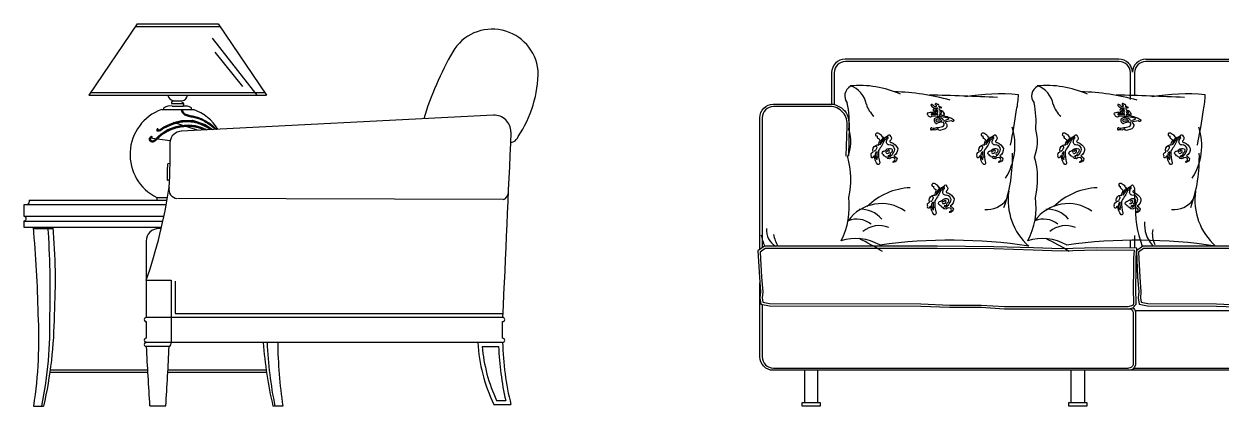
# Model space of a CAD drawing. Header units: inches. Extents: x 11 to 53.5, y 7.4 to 32.2.
# Drawn here: x 15.754 to 18.43, y 17.479 to 18.332 of the extents above; entities that cross this region are included whole.
import ezdxf

# ---------------------------------------------------------------- set-up
doc = ezdxf.new("R2010")
doc.units = ezdxf.units.IN
doc.header["$MEASUREMENT"] = 0
doc.layers.add('02', color=2, linetype='Continuous')

msp = doc.modelspace()

# ---------------------------------------------------------------- linework, layer by layer
at = {"layer": '02'}
for p, q in [((16.0073, 18.3323), (15.8992, 18.1733)), ((16.1885, 18.3323), (16.2968, 18.1733)), ((16.2755, 18.1733), (16.1759, 18.3008)), ((16.181, 18.2691), (16.243, 18.1926)), ((18.202, 18.2535), (17.5898, 18.2535)), ((17.5898, 18.2535), (17.5898, 18.2535)), ((18.2027, 18.2484), (17.5906, 18.2484)), ((18.262, 18.2535), (18.8989, 18.2535)), ((18.8985, 18.2485), (18.262, 18.2485)), ((17.5656, 18.2234), (17.5656, 18.1523)), ((18.2277, 18.1636), (18.2277, 18.2234)), ((18.237, 18.2235), (18.237, 18.1726)), ((15.8992, 18.1733), (16.2968, 18.1733)), ((15.9033, 18.1793), (16.2927, 18.1793)), ((16.0619, 18.141), (16.1336, 18.141)), ((16.0671, 18.141), (16.0671, 18.1449)), ((16.0842, 18.1547), (16.1118, 18.1547)), ((16.0856, 18.1487), (16.1104, 18.1487)), ((16.0879, 18.1605), (16.1084, 18.1605)), ((16.1083, 18.141), (16.1087, 18.1386)), ((16.1289, 18.141), (16.1289, 18.1448)), ((16.0886, 18.1124), (16.1065, 18.1163)), ((16.0957, 18.1134), (16.0995, 18.1144)), ((16.0995, 18.1144), (16.1029, 18.115)), ((16.1029, 18.115), (16.1062, 18.1155)), ((16.8039, 18.1283), (16.106, 18.0928)), ((16.1062, 18.1155), (16.1094, 18.1159)), ((16.1065, 18.1163), (16.1312, 18.1173)), ((16.1087, 18.1386), (16.1095, 18.1365)), ((16.1094, 18.1159), (16.1126, 18.1162)), ((16.1095, 18.1365), (16.1104, 18.1348)), ((16.1104, 18.1348), (16.1115, 18.1335)), ((16.1115, 18.1335), (16.1128, 18.1324)), ((16.1126, 18.1162), (16.1157, 18.1164)), ((16.1128, 18.1324), (16.1144, 18.1314)), ((16.1144, 18.1314), (16.1162, 18.1306)), ((16.1157, 18.1164), (16.1189, 18.1165)), ((16.1158, 18.1142), (16.1189, 18.1143)), ((16.1162, 18.1306), (16.1183, 18.1299)), ((16.1183, 18.1299), (16.1206, 18.1292)), ((16.1189, 18.1165), (16.1221, 18.1164)), ((16.1189, 18.1143), (16.122, 18.1142)), ((16.1206, 18.1292), (16.1231, 18.1285)), ((16.1221, 18.1164), (16.1253, 18.1163)), ((16.1231, 18.1285), (16.1256, 18.1279)), ((16.1253, 18.1163), (16.1285, 18.116)), ((16.1256, 18.1279), (16.1283, 18.1273)), ((16.1283, 18.1273), (16.1311, 18.1267)), ((16.1285, 18.116), (16.1318, 18.1155)), ((16.1311, 18.1267), (16.1339, 18.126)), ((16.1312, 18.1173), (16.1596, 18.1073)), ((16.1318, 18.1155), (16.1352, 18.1148)), ((16.1339, 18.126), (16.1367, 18.1254)), ((16.1352, 18.1148), (16.1385, 18.114)), ((16.1367, 18.1254), (16.1395, 18.1246)), ((16.1395, 18.1246), (16.1422, 18.1239)), ((16.1422, 18.1239), (16.1449, 18.123)), ((16.1449, 18.123), (16.1477, 18.122)), ((16.1477, 18.122), (16.1504, 18.121)), ((16.1504, 18.121), (16.1532, 18.1197)), ((16.1532, 18.1197), (16.156, 18.1184)), ((16.156, 18.1184), (16.1589, 18.1169)), ((16.1589, 18.1169), (16.1619, 18.1151)), ((16.1619, 18.1151), (16.165, 18.1132)), ((16.0611, 18.0869), (16.076, 18.0961)), ((16.0621, 18.087), (16.0636, 18.0881)), ((16.0636, 18.0881), (16.0652, 18.0892)), ((16.0652, 18.0892), (16.0669, 18.0904)), ((16.0665, 18.1017), (16.0742, 18.1053)), ((16.0665, 18.1017), (16.0665, 18.1017)), ((16.0665, 18.0874), (16.0681, 18.0885)), ((16.0669, 18.0904), (16.0687, 18.0915)), ((16.0674, 18.0997), (16.0751, 18.1033)), ((16.0681, 18.0885), (16.0699, 18.0896)), ((16.0687, 18.0915), (16.0706, 18.0926)), ((16.0699, 18.0896), (16.0717, 18.0907)), ((16.0706, 18.0926), (16.0725, 18.0937)), ((16.0717, 18.0907), (16.0736, 18.0917)), ((16.0725, 18.0937), (16.0745, 18.0947)), ((16.0736, 18.0917), (16.0755, 18.0928)), ((16.0742, 18.1053), (16.0808, 18.1082)), ((16.0745, 18.0947), (16.0765, 18.0958)), ((16.0751, 18.1033), (16.0817, 18.1061)), ((16.0755, 18.0928), (16.0775, 18.0938)), ((16.076, 18.0961), (16.0944, 18.1032)), ((16.0765, 18.0958), (16.0787, 18.0968)), ((16.0775, 18.0938), (16.0796, 18.0948)), ((16.0787, 18.0968), (16.0808, 18.0977)), ((16.0796, 18.0948), (16.0817, 18.0957)), ((16.0808, 18.1082), (16.0865, 18.1104)), ((16.0808, 18.0977), (16.083, 18.0986)), ((16.0817, 18.1061), (16.0873, 18.1084)), ((16.0817, 18.0957), (16.0838, 18.0966)), ((16.083, 18.0986), (16.0851, 18.0995)), ((16.0838, 18.0966), (16.0859, 18.0975)), ((16.0851, 18.0995), (16.0873, 18.1003)), ((16.0859, 18.0975), (16.088, 18.0983)), ((16.0865, 18.1104), (16.0914, 18.1122)), ((16.0873, 18.1084), (16.0921, 18.1101)), ((16.0873, 18.1003), (16.0894, 18.1011)), ((16.088, 18.0983), (16.0901, 18.099)), ((16.1422, 18.0947), (16.0886, 18.1124)), ((16.0894, 18.1011), (16.0915, 18.1018)), ((16.0901, 18.099), (16.0921, 18.0997)), ((16.0914, 18.1122), (16.0957, 18.1134)), ((16.0915, 18.1018), (16.0935, 18.1024)), ((16.0921, 18.1101), (16.0963, 18.1113)), ((16.0921, 18.0997), (16.0941, 18.1003)), ((16.0935, 18.1024), (16.0954, 18.1029)), ((16.0941, 18.1003), (16.0959, 18.1008)), ((16.0944, 18.1032), (16.1072, 18.1053)), ((16.0954, 18.1029), (16.0972, 18.1034)), ((16.0959, 18.1008), (16.0977, 18.1012)), ((16.0963, 18.1113), (16.0999, 18.1122)), ((16.0972, 18.1034), (16.099, 18.1038)), ((16.0977, 18.1012), (16.0994, 18.1016)), ((16.099, 18.1038), (16.1007, 18.1041)), ((16.0994, 18.1016), (16.1011, 18.102)), ((16.0999, 18.1122), (16.1033, 18.1128)), ((16.1007, 18.1041), (16.1024, 18.1045)), ((16.1011, 18.102), (16.1028, 18.1023)), ((16.1024, 18.1045), (16.1042, 18.1047)), ((16.1028, 18.1023), (16.1045, 18.1026)), ((16.1033, 18.1128), (16.1065, 18.1133)), ((16.1042, 18.1047), (16.1059, 18.105)), ((16.1045, 18.1026), (16.1062, 18.1028)), ((16.1059, 18.105), (16.1076, 18.1052)), ((16.1062, 18.1028), (16.1079, 18.103)), ((16.1065, 18.1133), (16.1096, 18.1137)), ((16.1072, 18.1053), (16.1228, 18.1067)), ((16.1076, 18.1052), (16.1094, 18.1054)), ((16.1079, 18.103), (16.1097, 18.1032)), ((16.1094, 18.1054), (16.1113, 18.1056)), ((16.1096, 18.1137), (16.1127, 18.114)), ((16.1097, 18.1032), (16.1115, 18.1034)), ((16.1113, 18.1056), (16.1131, 18.1058)), ((16.1115, 18.1034), (16.1133, 18.1036)), ((16.1127, 18.114), (16.1158, 18.1142)), ((16.1131, 18.1058), (16.115, 18.106)), ((16.1133, 18.1036), (16.1152, 18.1038)), ((16.115, 18.106), (16.1169, 18.1061)), ((16.1152, 18.1038), (16.117, 18.1039)), ((16.1169, 18.1061), (16.1188, 18.1062)), ((16.117, 18.1039), (16.1189, 18.104)), ((16.1188, 18.1062), (16.1207, 18.1062)), ((16.1189, 18.104), (16.1207, 18.104)), ((16.1207, 18.1062), (16.1225, 18.1063)), ((16.1207, 18.104), (16.1225, 18.1041)), ((16.122, 18.1142), (16.1251, 18.1141)), ((16.1225, 18.1063), (16.1244, 18.1062)), ((16.1225, 18.1041), (16.1243, 18.104)), ((16.1228, 18.1067), (16.1369, 18.1053)), ((16.1243, 18.104), (16.1261, 18.104)), ((16.1244, 18.1062), (16.1262, 18.1062)), ((16.1251, 18.1141), (16.1283, 18.1138)), ((16.1261, 18.104), (16.1279, 18.1039)), ((16.1262, 18.1062), (16.128, 18.1061)), ((16.1279, 18.1039), (16.1296, 18.1037)), ((16.128, 18.1061), (16.1298, 18.1059)), ((16.1283, 18.1138), (16.1315, 18.1133)), ((16.1296, 18.1037), (16.1314, 18.1035)), ((16.1298, 18.1059), (16.1316, 18.1057)), ((16.1314, 18.1035), (16.1331, 18.1033)), ((16.1315, 18.1133), (16.1347, 18.1127)), ((16.1316, 18.1057), (16.1334, 18.1055)), ((16.1331, 18.1033), (16.1349, 18.103)), ((16.1334, 18.1055), (16.1353, 18.1052)), ((16.1347, 18.1127), (16.138, 18.1119)), ((16.1349, 18.103), (16.1366, 18.1027)), ((16.1353, 18.1052), (16.1371, 18.1048)), ((16.1366, 18.1027), (16.1384, 18.1023)), ((16.1369, 18.1053), (16.1518, 18.1011)), ((16.1371, 18.1048), (16.1389, 18.1045)), ((16.138, 18.1119), (16.1413, 18.111)), ((16.1384, 18.1023), (16.1402, 18.1019)), ((16.1385, 18.114), (16.1419, 18.1131)), ((16.1389, 18.1045), (16.1407, 18.1041)), ((16.1402, 18.1019), (16.142, 18.1015)), ((16.1407, 18.1041), (16.1425, 18.1036)), ((16.1413, 18.111), (16.1445, 18.11)), ((16.1419, 18.1131), (16.1452, 18.1121)), ((16.142, 18.1015), (16.1437, 18.101)), ((16.1425, 18.1036), (16.1443, 18.1031)), ((16.1437, 18.101), (16.1454, 18.1005)), ((16.1443, 18.1031), (16.1461, 18.1026)), ((16.1445, 18.11), (16.1477, 18.1089)), ((16.1452, 18.1121), (16.1485, 18.111)), ((16.1454, 18.1005), (16.1471, 18.1)), ((16.1461, 18.1026), (16.1478, 18.1021)), ((16.1471, 18.1), (16.1487, 18.0995)), ((16.1477, 18.1089), (16.1508, 18.1077)), ((16.1478, 18.1021), (16.1494, 18.1016)), ((16.1485, 18.111), (16.1516, 18.1098)), ((16.1487, 18.0995), (16.1503, 18.099)), ((16.1494, 18.1016), (16.151, 18.1011)), ((16.1503, 18.099), (16.1518, 18.0985)), ((16.1508, 18.1077), (16.1537, 18.1065)), ((16.151, 18.1011), (16.1525, 18.1005)), ((16.1516, 18.1098), (16.1546, 18.1085)), ((16.1518, 18.1011), (16.1618, 18.0968)), ((16.1518, 18.0985), (16.1532, 18.0979)), ((16.1525, 18.1005), (16.154, 18.1)), ((16.1532, 18.0979), (16.1545, 18.0974)), ((16.1537, 18.1065), (16.1565, 18.1053)), ((16.154, 18.1), (16.1554, 18.0994)), ((16.1545, 18.0974), (16.1558, 18.0969)), ((16.1546, 18.1085), (16.1574, 18.1073)), ((16.1554, 18.0994), (16.1567, 18.0989)), ((16.1558, 18.0969), (16.1571, 18.0963)), ((16.1565, 18.1053), (16.1591, 18.104)), ((16.1567, 18.0989), (16.1581, 18.0983)), ((16.1574, 18.1073), (16.1601, 18.106)), ((16.1581, 18.0983), (16.1594, 18.0976)), ((16.1591, 18.104), (16.1615, 18.1027)), ((16.1594, 18.0976), (16.1607, 18.097)), ((16.1596, 18.1073), (16.1749, 18.097)), ((16.1601, 18.106), (16.1626, 18.1047)), ((16.1607, 18.097), (16.162, 18.0962)), ((16.1615, 18.1027), (16.1638, 18.1014)), ((16.1618, 18.0968), (16.1634, 18.0957)), ((16.1626, 18.1047), (16.165, 18.1033)), ((16.1638, 18.1014), (16.1661, 18.0999)), ((16.165, 18.1132), (16.1683, 18.111)), ((16.165, 18.1033), (16.1673, 18.1017)), ((16.1661, 18.0999), (16.1685, 18.0983)), ((16.1673, 18.1017), (16.1698, 18.1001)), ((16.1683, 18.111), (16.1719, 18.1084)), ((16.1685, 18.0983), (16.1709, 18.0964)), ((16.1698, 18.1001), (16.1723, 18.0982)), ((16.1719, 18.1084), (16.1758, 18.1053)), ((16.1723, 18.0982), (16.1749, 18.0961)), ((16.1749, 18.097), (16.1756, 18.0964)), ((16.1758, 18.1053), (16.18, 18.1017)), ((16.18, 18.1017), (16.1847, 18.0975)), ((16.1847, 18.0975), (16.1855, 18.0969)), ((16.0345, 18.076), (16.0344, 18.0748)), ((16.0344, 18.0748), (16.0346, 18.0737)), ((16.0349, 18.0772), (16.0345, 18.076)), ((16.0346, 18.0737), (16.035, 18.0728)), ((16.0357, 18.0782), (16.0349, 18.0772)), ((16.035, 18.0728), (16.0354, 18.0721)), ((16.0354, 18.0721), (16.036, 18.0714)), ((16.0368, 18.0791), (16.0357, 18.0782)), ((16.036, 18.0714), (16.0366, 18.0708)), ((16.0814, 18.0711), (16.0362, 18.077)), ((16.0362, 18.077), (16.0362, 18.0734)), ((16.0362, 18.0734), (16.0405, 18.0706)), ((16.0369, 18.0761), (16.0366, 18.0755)), ((16.0366, 18.0755), (16.0366, 18.0749)), ((16.0366, 18.0749), (16.0367, 18.0744)), ((16.0366, 18.0708), (16.0373, 18.0703)), ((16.0367, 18.0744), (16.037, 18.0739)), ((16.0382, 18.0798), (16.0368, 18.0791)), ((16.0373, 18.0767), (16.0369, 18.0761)), ((16.037, 18.0739), (16.0373, 18.0734)), ((16.038, 18.0773), (16.0373, 18.0767)), ((16.0373, 18.0734), (16.0376, 18.0729)), ((16.0373, 18.0703), (16.038, 18.0699)), ((16.0376, 18.0729), (16.038, 18.0725)), ((16.0391, 18.0779), (16.038, 18.0773)), ((16.038, 18.0725), (16.0385, 18.0722)), ((16.038, 18.0699), (16.0388, 18.0696)), ((16.0397, 18.0804), (16.0382, 18.0798)), ((16.0385, 18.0722), (16.039, 18.0719)), ((16.0388, 18.0696), (16.0396, 18.0693)), ((16.039, 18.0719), (16.0395, 18.0716)), ((16.0405, 18.0784), (16.0391, 18.0779)), ((16.0395, 18.0716), (16.0401, 18.0714)), ((16.0396, 18.0693), (16.0404, 18.0691)), ((16.0401, 18.0714), (16.0407, 18.0713)), ((16.0404, 18.0691), (16.0413, 18.0691)), ((16.0405, 18.0784), (16.0405, 18.0784)), ((16.0405, 18.0706), (16.0462, 18.072)), ((16.0407, 18.0713), (16.0414, 18.0713)), ((16.0413, 18.0691), (16.0422, 18.0691)), ((16.0414, 18.0713), (16.042, 18.0713)), ((16.042, 18.0713), (16.0427, 18.0714)), ((16.0422, 18.0691), (16.0431, 18.0692)), ((16.0427, 18.0714), (16.0434, 18.0715)), ((16.0431, 18.0692), (16.044, 18.0694)), ((16.0434, 18.0715), (16.0441, 18.0717)), ((16.044, 18.0694), (16.0448, 18.0697)), ((16.0441, 18.0717), (16.0448, 18.072)), ((16.0448, 18.072), (16.0455, 18.0724)), ((16.0448, 18.0697), (16.0457, 18.07)), ((16.0455, 18.0724), (16.0463, 18.0728)), ((16.0457, 18.07), (16.0466, 18.0705)), ((16.0462, 18.072), (16.0526, 18.0784)), ((16.0463, 18.0728), (16.047, 18.0734)), ((16.0466, 18.0705), (16.0475, 18.071)), ((16.047, 18.0734), (16.0478, 18.074)), ((16.0475, 18.071), (16.0483, 18.0716)), ((16.0478, 18.074), (16.0486, 18.0746)), ((16.0483, 18.0716), (16.0492, 18.0723)), ((16.0486, 18.0746), (16.0494, 18.0754)), ((16.0492, 18.0723), (16.0501, 18.073)), ((16.0494, 18.0754), (16.0503, 18.0761)), ((16.0501, 18.073), (16.0509, 18.0737)), ((16.0503, 18.0761), (16.0511, 18.077)), ((16.0509, 18.0737), (16.0518, 18.0745)), ((16.0511, 18.077), (16.052, 18.0778)), ((16.0518, 18.0745), (16.0526, 18.0754)), ((16.052, 18.0778), (16.0529, 18.0788)), ((16.0526, 18.0784), (16.0611, 18.0869)), ((16.0526, 18.0754), (16.0535, 18.0763)), ((16.0529, 18.0788), (16.0539, 18.0797)), ((16.0535, 18.0763), (16.0545, 18.0772)), ((16.0539, 18.0797), (16.0548, 18.0807)), ((16.0545, 18.0772), (16.0554, 18.0781)), ((16.0548, 18.0807), (16.0559, 18.0817)), ((16.0554, 18.0781), (16.0564, 18.0791)), ((16.0559, 18.0817), (16.057, 18.0827)), ((16.0564, 18.0791), (16.0574, 18.0801)), ((16.057, 18.0827), (16.0582, 18.0838)), ((16.0574, 18.0801), (16.0585, 18.0811)), ((16.0582, 18.0838), (16.0594, 18.0848)), ((16.0585, 18.0811), (16.0596, 18.0821)), ((16.0594, 18.0848), (16.0607, 18.0859)), ((16.0596, 18.0821), (16.0608, 18.0831)), ((16.0607, 18.0859), (16.0621, 18.087)), ((16.0608, 18.0831), (16.0621, 18.0842)), ((16.0621, 18.0842), (16.0635, 18.0853)), ((16.0635, 18.0853), (16.0649, 18.0863)), ((16.0649, 18.0863), (16.0665, 18.0874)), ((16.0809, 18.0683), (16.0809, 18.0359)), ((16.081, 18.0203), (16.0771, 18.0201)), ((16.08, 17.9831), (16.0765, 17.9829)), ((18.237, 17.9608), (18.237, 17.9297)), ((15.7664, 17.9385), (16.0744, 17.9385)), ((16.0517, 17.9446), (16.0517, 17.9388)), ((16.0517, 17.9446), (16.0755, 17.9446)), ((16.8255, 17.9399), (16.0977, 17.9424)), ((15.7545, 17.903), (16.0675, 17.903)), ((15.7545, 17.892), (16.0652, 17.892)), ((15.7545, 17.8786), (16.0621, 17.8786)), ((15.7749, 17.8756), (15.8191, 17.8756)), ((16.0277, 17.8472), (16.0277, 17.6765)), ((18.2277, 17.8317), (18.2277, 17.8489)), ((18.237, 17.8596), (18.237, 17.8312)), ((17.41, 17.8357), (17.3947, 17.8251)), ((17.3947, 17.8251), (17.3982, 17.7663)), ((17.4115, 17.8307), (17.3998, 17.8226)), ((17.3998, 17.8226), (17.4032, 17.7667)), ((17.7953, 17.8357), (17.41, 17.8357)), ((17.7953, 17.8307), (17.4115, 17.8307)), ((17.9224, 17.8345), (17.7953, 17.8357)), ((17.9223, 17.8295), (17.7953, 17.8307)), ((18.0105, 17.8272), (17.9223, 17.8295)), ((18.0106, 17.8322), (17.9224, 17.8345)), ((18.073, 17.8248), (18.0105, 17.8272)), ((18.073, 17.8298), (18.0106, 17.8322)), ((18.1509, 17.8322), (18.073, 17.8298)), ((18.1509, 17.8272), (18.073, 17.8248)), ((18.2416, 17.831), (18.1509, 17.8322)), ((18.2364, 17.8263), (18.1509, 17.8272)), ((18.2354, 17.8088), (18.2364, 17.8263)), ((18.2404, 17.8087), (18.2416, 17.831)), ((18.2554, 17.8357), (18.2413, 17.8251)), ((18.2413, 17.8251), (18.2437, 17.7663)), ((18.2414, 17.8275), (18.2414, 17.8275)), ((18.257, 17.8307), (18.2453, 17.8226)), ((18.2453, 17.8226), (18.2486, 17.7667)), ((18.4566, 17.8357), (18.2554, 17.8357)), ((18.4566, 17.8307), (18.257, 17.8307)), ((18.2354, 17.7829), (18.2354, 17.8088)), ((18.2404, 17.7828), (18.2404, 17.8087)), ((17.4032, 17.7667), (17.4056, 17.7334)), ((18.2343, 17.7416), (18.2354, 17.7829)), ((18.2393, 17.7416), (18.2404, 17.7828)), ((18.2486, 17.7667), (18.251, 17.7334)), ((16.0277, 17.7598), (16.0277, 17.7598)), ((16.0277, 17.7598), (16.0833, 17.7598)), ((16.0833, 17.7598), (16.0833, 17.6209)), ((16.0926, 17.7579), (16.0926, 17.6857)), ((17.3982, 17.7663), (17.4006, 17.7334)), ((18.2354, 17.7075), (18.2343, 17.7416)), ((18.2404, 17.7064), (18.2393, 17.7416)), ((18.2437, 17.7663), (18.246, 17.7334)), ((17.4006, 17.7334), (17.3994, 17.7205)), ((17.3994, 17.7205), (17.4017, 17.7064)), ((17.4056, 17.7334), (17.4044, 17.7207)), ((17.4044, 17.7207), (17.4061, 17.7106)), ((18.246, 17.7334), (18.2448, 17.7205)), ((18.2448, 17.7205), (18.2472, 17.7064)), ((18.251, 17.7334), (18.2499, 17.7207)), ((18.2499, 17.7207), (18.2515, 17.7106)), ((17.4017, 17.7064), (17.4206, 17.7028)), ((17.4061, 17.7106), (17.421, 17.7078)), ((17.4206, 17.7028), (17.7588, 17.7017)), ((17.421, 17.7078), (17.7589, 17.7067)), ((17.7588, 17.7017), (17.8235, 17.6993)), ((17.7589, 17.7067), (17.8236, 17.7043)), ((17.8235, 17.6993), (17.8941, 17.6993)), ((17.8236, 17.7043), (17.8943, 17.7043)), ((17.8941, 17.6993), (17.9459, 17.6958)), ((17.8943, 17.7043), (17.9461, 17.7008)), ((17.9459, 17.6958), (18.138, 17.6958)), ((17.9461, 17.7008), (18.2222, 17.7008)), ((18.138, 17.6958), (18.2234, 17.6958)), ((18.2222, 17.7008), (18.2335, 17.7036)), ((18.2234, 17.6958), (18.2331, 17.698)), ((18.2331, 17.698), (18.2404, 17.7064)), ((18.2335, 17.7036), (18.2354, 17.7075)), ((18.2419, 17.6915), (18.238, 17.6915)), ((20.4137, 17.6915), (18.2419, 17.6915)), ((18.2472, 17.7064), (18.266, 17.7028)), ((18.2515, 17.7106), (18.2665, 17.7078)), ((18.266, 17.7028), (18.4202, 17.7017)), ((18.2665, 17.7078), (18.4203, 17.7067)), ((18.4202, 17.7017), (18.4849, 17.6993)), ((18.4203, 17.7067), (18.485, 17.7043)), ((16.8244, 17.6765), (16.0277, 17.6765)), ((16.0277, 17.6672), (16.0277, 17.6302)), ((16.0926, 17.6857), (16.8244, 17.6857)), ((16.8244, 17.6302), (16.8244, 17.6672)), ((16.8244, 17.6209), (16.0277, 17.6209)), ((16.079, 17.6116), (16.0279, 17.6117)), ((16.7788, 17.6116), (16.8154, 17.6116)), ((16.0308, 17.5535), (15.8123, 17.5535)), ((16.0306, 17.5585), (15.813, 17.5585)), ((16.2967, 17.5535), (16.0761, 17.5535)), ((16.296, 17.5585), (16.0764, 17.5585)), ((18.0948, 17.4865), (18.0948, 17.5585)), ((18.1248, 17.5585), (18.1248, 17.4865)), ((15.7757, 17.4785), (15.7981, 17.4785)), ((16.0355, 17.4788), (16.0715, 17.4788)), ((16.3332, 17.4785), (16.3109, 17.4785)), ((16.8048, 17.4819), (16.843, 17.4819)), ((16.8107, 17.4912), (16.8312, 17.4912))]:
    msp.add_line(p, q, dxfattribs=at)
for points in [[(16.0073, 18.3323), (16.1885, 18.3323)], [(16.0032, 18.3263), (16.1926, 18.3263)], [(16.106, 18.141), (16.1066, 18.138), (16.1075, 18.1356), (16.1086, 18.1335), (16.11, 18.1319), (16.1116, 18.1306), (16.1134, 18.1295), (16.1154, 18.1286), (16.1176, 18.1278), (16.12, 18.1271), (16.1225, 18.1264), (16.1251, 18.1258), (16.1278, 18.1251), (16.1306, 18.1245), (16.1334, 18.1239), (16.1361, 18.1232), (16.1389, 18.1225), (16.1416, 18.1217), (16.1443, 18.1209), (16.1469, 18.12), (16.1496, 18.1189), (16.1523, 18.1177), (16.155, 18.1164), (16.1579, 18.1149), (16.1608, 18.1132), (16.1638, 18.1114), (16.1671, 18.1092), (16.1706, 18.1066), (16.1744, 18.1036), (16.1786, 18.1001), (16.1824, 18.0967)], [(16.0682, 18.1001), (16.0598, 18.0936), (16.057, 18.0924), (16.0522, 18.0924), (16.0522, 18.0969)], [(16.0668, 18.1018), (16.0587, 18.0955), (16.0565, 18.0946), (16.0544, 18.0946), (16.0544, 18.0969)], [(17.4991, 17.5585), (17.4991, 17.4865)], [(17.5291, 17.4865), (17.5291, 17.5585)]]:
    msp.add_lwpolyline(points, dxfattribs=at)
for points in [[(17.5898, 18.2535, 0.414214), (17.5598, 18.2235), (17.5598, 18.1528)], [(17.9306, 18.168, 0.006244), (17.7781, 18.1735, 0.006244)], [(18.3481, 18.168, 0.006244), (18.1957, 18.1735, 0.006244)], [(17.3991, 17.8282), (17.3991, 18.1228, -0.414214), (17.4291, 18.1528), (17.5632, 18.1528, -0.217887), (17.5948, 18.1295, -0.065594), (17.5991, 18.1037), (17.5974, 18.0376)], [(17.5924, 18.037), (17.5941, 18.1037, 0.464428), (17.5554, 18.1478), (17.4298, 18.1478, 0.414214), (17.4048, 18.1228), (17.4048, 17.8321)], [(17.782, 18.15, 0.138358), (17.7909, 18.1438, 0.141503), (17.7949, 18.1447, 0.068157), (17.7955, 18.1449, -1.17717)], [(18.1996, 18.15, 0.138358), (18.2084, 18.1438, 0.141503), (18.2124, 18.1447, 0.068157), (18.2131, 18.1449, -1.17717)], [(17.8276, 18.116), (17.8152, 18.1135, 0.858886), (17.815, 18.1109, -0.616288), (17.8112, 18.0975), (17.8012, 18.094), (17.7986, 18.095), (17.7977, 18.0972, 0.109336), (17.7909, 18.0951, 0.103197), (17.783, 18.0956, 2.385007)], [(17.8186, 18.1248), (17.8251, 18.1228, -0.205107), (17.8329, 18.1166, -0.695846), (17.8283, 18.1155), (17.8276, 18.116)], [(18.2452, 18.116), (18.2327, 18.1135, 0.858886), (18.2326, 18.1109, -0.616288), (18.2287, 18.0975), (18.2188, 18.094), (18.2162, 18.095), (18.2152, 18.0972, 0.109336), (18.2084, 18.0951, 0.103197), (18.2005, 18.0956, 2.385007)], [(18.2362, 18.1248), (18.2426, 18.1228, -0.205107), (18.2505, 18.1166, -0.695846), (18.2459, 18.1155), (18.2452, 18.116)], [(17.6966, 18.0236, -1.381421), (17.6965, 18.0236, 0.256391), (17.6978, 18.025), (17.6982, 18.0254, 0.553973), (17.7009, 18.0313, 0.441834), (17.6905, 18.0313), (17.6893, 18.0309, 0.078633), (17.6842, 18.0316, 0.486208), (17.6819, 18.0346, -0.348553), (17.679, 18.0368, -0.188041), (17.6753, 18.0396, -0.695076), (17.6752, 18.0478, 0.134904), (17.6814, 18.051, -0.354886), (17.6944, 18.0531, -0.355551), (17.6923, 18.0441, 1.289201), (17.6947, 18.0399, 0.129925), (17.7008, 18.052, 0.348395), (17.6913, 18.0619, -0.577904), (17.6824, 18.0705, -0.075314), (17.685, 18.0765, 1.509122), (17.6829, 18.0786, -0.236189), (17.6776, 18.0725, -0.051911), (17.6722, 18.061, -0.019281), (17.6646, 18.0495), (17.6642, 18.0475, 0.064027), (17.6671, 18.0221, -0.552898), (17.6633, 18.0182, -0.183184), (17.656, 18.0367, 0.57677), (17.6529, 18.0352, -1.349991), (17.6487, 18.0371, -0.516313), (17.6529, 18.0465, -0.373968), (17.6583, 18.061, -0.21699), (17.6649, 18.0614, -0.145251), (17.6682, 18.0732, -0.175316), (17.6622, 18.0784, -0.416369), (17.6629, 18.081, -1.705233), (17.6657, 18.0876, -0.181986), (17.6726, 18.0798, -0.875411), (17.6745, 18.0769, 0.217266), (17.6677, 18.0621), (17.6747, 18.0717), (17.6802, 18.0795), (17.6859, 18.083, -0.943934), (17.6909, 18.0819, -0.534222), (17.6898, 18.0709, 0.648), (17.6936, 18.0677, -0.173217), (17.7074, 18.0541, -0.284773), (17.699, 18.0377, -0.154094), (17.7059, 18.0308, -0.29213), (17.6988, 18.0231, -0.238459), (17.6965, 18.0235, -2.33039)], [(17.9329, 18.0236, -1.381421), (17.9328, 18.0236, 0.256391), (17.9341, 18.025), (17.9345, 18.0254, 0.553973), (17.9372, 18.0313, 0.441834), (17.9268, 18.0313), (17.9257, 18.0309, 0.078633), (17.9206, 18.0316, 0.486208), (17.9182, 18.0346, -0.348553), (17.9154, 18.0368, -0.188041), (17.9117, 18.0396, -0.695076), (17.9116, 18.0478, 0.134904), (17.9177, 18.051, -0.354886), (17.9307, 18.0531, -0.355551), (17.9287, 18.0441, 1.289201), (17.9311, 18.0399, 0.129925), (17.9371, 18.052, 0.348395), (17.9276, 18.0619, -0.577904), (17.9188, 18.0705, -0.075314), (17.9213, 18.0765, 1.509122), (17.9192, 18.0786, -0.236189), (17.9139, 18.0725, -0.051911), (17.9086, 18.061, -0.019281), (17.901, 18.0495), (17.9005, 18.0475, 0.064027), (17.9034, 18.0221, -0.552898), (17.8996, 18.0182, -0.183184), (17.8923, 18.0367, 0.57677), (17.8893, 18.0352, -1.349991), (17.885, 18.0371, -0.516313), (17.8892, 18.0465, -0.373968), (17.8947, 18.061, -0.21699), (17.9013, 18.0614, -0.145251), (17.9046, 18.0732, -0.175316), (17.8985, 18.0784, -0.416369), (17.8992, 18.081, -1.705233), (17.902, 18.0876, -0.181986), (17.909, 18.0798, -0.875411), (17.9108, 18.0769, 0.217266), (17.9041, 18.0621), (17.9111, 18.0717), (17.9165, 18.0795), (17.9222, 18.083, -0.943934), (17.9272, 18.0819, -0.534222), (17.9262, 18.0709, 0.648), (17.9299, 18.0677, -0.173217), (17.9438, 18.0541, -0.284773), (17.9353, 18.0377, -0.154094), (17.9422, 18.0308, -0.29213), (17.9352, 18.0231, -0.238459), (17.9329, 18.0235, -2.33039)], [(18.1141, 18.0236, -1.381421), (18.1141, 18.0236, 0.256391), (18.1154, 18.025), (18.1157, 18.0254, 0.553973), (18.1184, 18.0313, 0.441834), (18.108, 18.0313), (18.1069, 18.0309, 0.078633), (18.1018, 18.0316, 0.486208), (18.0994, 18.0346, -0.348553), (18.0966, 18.0368, -0.188041), (18.0929, 18.0396, -0.695076), (18.0928, 18.0478, 0.134904), (18.0989, 18.051, -0.354886), (18.112, 18.0531, -0.355551), (18.1099, 18.0441, 1.289201), (18.1123, 18.0399, 0.129925), (18.1183, 18.052, 0.348395), (18.1088, 18.0619, -0.577904), (18.1, 18.0705, -0.075314), (18.1025, 18.0765, 1.509122), (18.1004, 18.0786, -0.236189), (18.0951, 18.0725, -0.051911), (18.0898, 18.061, -0.019281), (18.0822, 18.0495), (18.0818, 18.0475, 0.064027), (18.0847, 18.0221, -0.552898), (18.0808, 18.0182, -0.183184), (18.0735, 18.0367, 0.57677), (18.0705, 18.0352, -1.349991), (18.0662, 18.0371, -0.516313), (18.0704, 18.0465, -0.373968), (18.0759, 18.061, -0.21699), (18.0825, 18.0614, -0.145251), (18.0858, 18.0732, -0.175316), (18.0797, 18.0784, -0.416369), (18.0804, 18.081, -1.705233), (18.0833, 18.0876, -0.181986), (18.0902, 18.0798, -0.875411), (18.092, 18.0769, 0.217266), (18.0853, 18.0621), (18.0923, 18.0717), (18.0978, 18.0795), (18.1035, 18.083, -0.943934), (18.1084, 18.0819, -0.534222), (18.1074, 18.0709, 0.648), (18.1111, 18.0677, -0.173217), (18.125, 18.0541, -0.284773), (18.1166, 18.0377, -0.154094), (18.1235, 18.0308, -0.29213), (18.1164, 18.0231, -0.238459), (18.1141, 18.0235, -2.33039)], [(18.3505, 18.0236, -1.381421), (18.3504, 18.0236, 0.256391), (18.3517, 18.025), (18.3521, 18.0254, 0.553973), (18.3548, 18.0313, 0.441834), (18.3444, 18.0313), (18.3432, 18.0309, 0.078633), (18.3381, 18.0316, 0.486208), (18.3358, 18.0346, -0.348553), (18.333, 18.0368, -0.188041), (18.3292, 18.0396, -0.695076), (18.3291, 18.0478, 0.134904), (18.3353, 18.051, -0.354886), (18.3483, 18.0531, -0.355551), (18.3462, 18.0441, 1.289201), (18.3486, 18.0399, 0.129925), (18.3547, 18.052, 0.348395), (18.3452, 18.0619, -0.577904), (18.3363, 18.0705, -0.075314), (18.3389, 18.0765, 1.509122), (18.3368, 18.0786, -0.236189), (18.3315, 18.0725, -0.051911), (18.3261, 18.061, -0.019281), (18.3185, 18.0495), (18.3181, 18.0475, 0.064027), (18.321, 18.0221, -0.552898), (18.3172, 18.0182, -0.183184), (18.3099, 18.0367, 0.57677), (18.3068, 18.0352, -1.349991), (18.3026, 18.0371, -0.516313), (18.3068, 18.0465, -0.373968), (18.3122, 18.061, -0.21699), (18.3188, 18.0614, -0.145251), (18.3221, 18.0732, -0.175316), (18.3161, 18.0784, -0.416369), (18.3168, 18.081, -1.705233), (18.3196, 18.0876, -0.181986), (18.3265, 18.0798, -0.875411), (18.3284, 18.0769, 0.217266), (18.3216, 18.0621), (18.3286, 18.0717), (18.3341, 18.0795), (18.3398, 18.083, -0.943934), (18.3448, 18.0819, -0.534222), (18.3438, 18.0709, 0.648), (18.3475, 18.0677, -0.173217), (18.3613, 18.0541, -0.284773), (18.3529, 18.0377, -0.154094), (18.3598, 18.0308, -0.29213), (18.3527, 18.0231, -0.238459), (18.3504, 18.0235, -2.33039)], [(17.8225, 17.9112, -1.381421), (17.8224, 17.9113, 0.256391), (17.8237, 17.9127), (17.8241, 17.9131, 0.553973), (17.8268, 17.919, 0.441834), (17.8164, 17.919), (17.8153, 17.9186, 0.078633), (17.8101, 17.9193, 0.486208), (17.8078, 17.9223, -0.348553), (17.805, 17.9245, -0.188041), (17.8013, 17.9273, -0.695076), (17.8011, 17.9355, 0.134904), (17.8073, 17.9387, -0.354886), (17.8203, 17.9408, -0.355551), (17.8182, 17.9318, 1.289201), (17.8206, 17.9275, 0.129925), (17.8267, 17.9397, 0.348395), (17.8172, 17.9495, -0.577904), (17.8083, 17.9582, -0.075314), (17.8109, 17.9642, 1.509122), (17.8088, 17.9663, -0.236189), (17.8035, 17.9602, -0.051911), (17.7981, 17.9487, -0.019281), (17.7905, 17.9372), (17.7901, 17.9352, 0.064027), (17.793, 17.9098, -0.552898), (17.7892, 17.9059, -0.183184), (17.7819, 17.9244, 0.57677), (17.7788, 17.9229, -1.349991), (17.7746, 17.9248, -0.516313), (17.7788, 17.9342, -0.373968), (17.7842, 17.9487, -0.21699), (17.7908, 17.9491, -0.145251), (17.7942, 17.9609, -0.175316), (17.7881, 17.9661, -0.416369), (17.7888, 17.9687, -1.705233), (17.7916, 17.9753, -0.181986), (17.7985, 17.9675, -0.875411), (17.8004, 17.9646, 0.217266), (17.7936, 17.9498), (17.8006, 17.9594), (17.8061, 17.9672), (17.8118, 17.9707, -0.943934), (17.8168, 17.9696, -0.534222), (17.8158, 17.9586, 0.648), (17.8195, 17.9553, -0.173217), (17.8333, 17.9418, -0.284773), (17.8249, 17.9254, -0.154094), (17.8318, 17.9185, -0.29213), (17.8247, 17.9108, -0.238459), (17.8224, 17.9112, -2.33039)], [(18.24, 17.9112, -1.381421), (18.24, 17.9113, 0.256391), (18.2413, 17.9127), (18.2417, 17.9131, 0.553973), (18.2443, 17.919, 0.441834), (18.234, 17.919), (18.2328, 17.9186, 0.078633), (18.2277, 17.9193, 0.486208), (18.2253, 17.9223, -0.348553), (18.2225, 17.9245, -0.188041), (18.2188, 17.9273, -0.695076), (18.2187, 17.9355, 0.134904), (18.2248, 17.9387, -0.354886), (18.2379, 17.9408, -0.355551), (18.2358, 17.9318, 1.289201), (18.2382, 17.9275, 0.129925), (18.2443, 17.9397, 0.348395), (18.2347, 17.9495, -0.577904), (18.2259, 17.9582, -0.075314), (18.2284, 17.9642, 1.509122), (18.2263, 17.9663, -0.236189), (18.2211, 17.9602, -0.051911), (18.2157, 17.9487, -0.019281), (18.2081, 17.9372), (18.2077, 17.9352, 0.064027), (18.2106, 17.9098, -0.552898), (18.2068, 17.9059, -0.183184), (18.1995, 17.9244, 0.57677), (18.1964, 17.9229, -1.349991), (18.1921, 17.9248, -0.516313), (18.1963, 17.9342, -0.373968), (18.2018, 17.9487, -0.21699), (18.2084, 17.9491, -0.145251), (18.2117, 17.9609, -0.175316), (18.2056, 17.9661, -0.416369), (18.2064, 17.9687, -1.705233), (18.2092, 17.9753, -0.181986), (18.2161, 17.9675, -0.875411), (18.2179, 17.9646, 0.217266), (18.2112, 17.9498), (18.2182, 17.9594), (18.2237, 17.9672), (18.2294, 17.9707, -0.943934), (18.2343, 17.9696, -0.534222), (18.2333, 17.9586, 0.648), (18.2371, 17.9553, -0.173217), (18.2509, 17.9418, -0.284773), (18.2425, 17.9254, -0.154094), (18.2494, 17.9185, -0.29213), (18.2423, 17.9108, -0.238459), (18.24, 17.9112, -2.33039)], [(16.0726, 17.9285), (15.7545, 17.9285), (15.7545, 17.903, -0.790485), (15.7545, 17.892), (15.7545, 17.8786)], [(15.7664, 17.9385, -0.274465), (15.7619, 17.9285)], [(18.2355, 17.5635), (20.5664, 17.5635, 0.414214), (20.5914, 17.5885), (20.5914, 17.9285, 0.414214), (20.5664, 17.9535), (20.4464, 17.9535, 0.344829), (20.4014, 17.9094), (20.4014, 17.8357)], [(15.7749, 17.8786, -0.015881), (15.7858, 17.684, -0.051745), (15.7757, 17.4785, -0.69627)], [(15.8074, 17.8786, -0.025425), (15.8117, 17.6822, -0.056033), (15.7937, 17.4785)], [(15.8188, 17.8786, -0.037791), (15.8218, 17.6829, -0.056559), (15.7981, 17.4785)], [(20.5664, 17.5585), (17.4291, 17.5585, -0.414214), (17.3991, 17.5885), (17.3991, 17.754)], [(17.4048, 17.7058), (17.4048, 17.5885, 0.414214), (17.4298, 17.5635), (18.2234, 17.5635)], [(18.2331, 17.698, -0.191241), (18.2387, 17.6889), (18.2387, 17.5704, -0.397001), (18.2228, 17.5585)], [(18.2234, 17.6958, -0.385097), (18.2337, 17.6884), (18.2337, 17.5709, -0.385097), (18.2234, 17.5635, -0.385097)], [(16.2894, 17.6209, 0.039504), (16.3109, 17.4785)], [(16.2979, 17.6209, 0.039237), (16.3153, 17.4785)], [(16.3217, 17.6209, 0.035869), (16.3332, 17.4785)]]:
    msp.add_lwpolyline(points, format="xyb", dxfattribs=at)
for points in [[(17.5341, 17.4785), (17.4941, 17.4785), (17.4941, 17.4865), (17.5341, 17.4865)], [(18.1298, 17.4785), (18.0898, 17.4785), (18.0898, 17.4865), (18.1298, 17.4865)]]:
    msp.add_lwpolyline(points, close=True, dxfattribs=at)
for centre, radius, start, end in [((17.5906, 18.2234), 0.025, 90, 180), ((18.202, 18.2235), 0.03, 1.4651, 90), ((18.2027, 18.2234), 0.025, 0, 90), ((18.262, 18.2235), 0.03, 90, 178.5349), ((18.262, 18.2235), 0.025, 90, 180), ((17.6225, 17.9714), 0.2234, 65.8515, 95.4711), ((18.0401, 17.9714), 0.2234, 65.8515, 95.4711), ((16.0926, 18.1768), 0.0169, 192.0004, 254.0764), ((16.1042, 18.1763), 0.0163, 284.7051, 349.2181), ((17.6135, 18.1714), 0.0244, 118.0778, 219.49), ((17.5847, 18.1435), 0.0534, 9.9064, 71.8167), ((17.6875, 17.674), 0.507, 74.2775, 88.6233), ((17.9358, 17.7394), 0.4367, 84.5668, 100.1623), ((17.8023, 18.1777), 0.1749, 347.689, 358.8344), ((18.0311, 18.1714), 0.0244, 118.0778, 219.49), ((18.0023, 18.1435), 0.0534, 9.9064, 71.8167), ((18.1051, 17.674), 0.507, 74.2775, 88.6233), ((18.3533, 17.7394), 0.4367, 84.5668, 100.1623), ((18.2198, 18.1777), 0.1749, 347.689, 358.8344), ((16.0982, 18.0407), 0.1067, 109.8853, 244.1951), ((16.0808, 18.1248), 0.0243, 78.5847, 124.2877), ((16.0879, 18.1564), 0.00409, 89.4409, 234.6262), ((16.1077, 18.1525), 0.00466, 305.2466, 90.6313), ((16.114, 18.1193), 0.0296, 59.5772, 96.8519), ((16.0973, 18.0407), 0.1067, 31.8497, 70.1147), ((17.3958, 18.1138), 0.2033, 355.1179, 11.9533), ((17.6945, 18.17), 0.0597, 196.8025, 227.6071), ((17.7834, 18.151), 0.00168, 58.4647, 217.2925), ((17.7517, 18.1059), 0.0568, 48.8647, 55.0336), ((17.7895, 18.1397), 0.00312, 77.4805, 212.5206), ((17.7915, 18.1512), 0.0035, 226.0546, 316.9737), ((17.7942, 18.1551), 0.013, 251.963, 274.2758), ((17.793, 18.1528), 0.00167, 72.8937, 266.9983), ((17.806, 18.1738), 0.0231, 237.2481, 246.2652), ((17.7939, 18.1494), 0.000623, 286.9344, 108.1885), ((17.7948, 18.1436), 0.00149, 283.7651, 61.3766), ((17.7967, 18.1495), 0.00318, 327.5299, 89.7825), ((17.7995, 18.1475), 0.000347, 120.8143, 297.3368), ((17.8023, 18.1425), 0.00267, 48.513, 252.9036), ((17.8012, 18.139), 0.00828, 64.5251, 100.6576), ((17.8042, 18.1456), 0.00107, 261.5647, 55.5397), ((17.8134, 18.1138), 0.2033, 355.1179, 11.9533), ((18.112, 18.17), 0.0597, 196.8025, 227.6071), ((18.2009, 18.151), 0.00168, 58.4647, 217.2925), ((18.1693, 18.1059), 0.0568, 48.8647, 55.0336), ((18.207, 18.1397), 0.00312, 77.4805, 212.5206), ((18.2091, 18.1512), 0.0035, 226.0546, 316.9737), ((18.2117, 18.1551), 0.013, 251.963, 274.2758), ((18.2105, 18.1528), 0.00167, 72.8937, 235.6655), ((18.2113, 18.1518), 0.00179, 192.9517, 266.8651), ((18.2235, 18.1738), 0.0231, 237.2481, 246.2652), ((18.2114, 18.1494), 0.000623, 286.9344, 108.1885), ((18.2124, 18.1436), 0.00149, 283.7651, 61.3766), ((18.2142, 18.1495), 0.00318, 327.5299, 89.7825), ((18.2171, 18.1475), 0.000347, 120.8143, 297.3368), ((18.2188, 18.139), 0.00828, 64.5251, 100.6576), ((18.2198, 18.1425), 0.00267, 48.513, 252.9036), ((18.2218, 18.1456), 0.00107, 261.5647, 55.5397), ((17.7747, 18.1314), 0.0017, 91.7938, 252.5897), ((17.7806, 18.1316), 0.00663, 195.8293, 307.9073), ((17.783, 18.109), 0.0255, 84.9599, 109.1877), ((17.7832, 18.1304), 0.0012, 81.4045, 299.8228), ((17.7893, 18.1145), 0.0181, 69.1529, 108.807), ((17.7894, 18.091), 0.0388, 81.2751, 98.2352), ((17.7831, 17.9763), 0.1501, 76.7877, 89.4121), ((17.7875, 18.1403), 0.00632, 249.3522, 282.4893), ((17.7859, 18.1351), 0.0031, 343.0923, 72.2096), ((17.7961, 18.117), 0.00753, 156.8481, 258.0136), ((17.7971, 18.1125), 0.0108, 59.7754, 136.5168), ((17.7925, 18.1384), 0.00243, 143.8116, 277.4102), ((17.7936, 18.1434), 0.00468, 229.0733, 301.0015), ((17.7947, 18.1168), 0.00233, 146.0679, 276.483), ((17.7933, 18.1332), 0.00286, 23.027, 99.8105), ((17.7981, 18.1113), 0.00858, 37.8084, 128.1228), ((17.7993, 18.1042), 0.0111, 65.9171, 112.6423), ((17.7959, 18.1303), 0.00114, 235.1788, 100.56), ((17.7943, 18.1368), 0.00305, 302.7416, 55.4013), ((17.8015, 18.1291), 0.000923, 103.8541, 273.3158), ((17.8032, 18.1354), 0.00239, 199.5287, 172.5643), ((17.8003, 18.1262), 0.013, 42.9463, 85.6129), ((17.803, 18.114), 0.0161, 80.7681, 95.8724), ((17.7826, 17.9891), 0.1404, 75.1126, 82.2046), ((17.8021, 18.1135), 0.00841, 27.6128, 87.2721), ((17.8042, 18.1154), 0.00135, 256.2659, 59.9288), ((17.8096, 18.1312), 0.00237, 246.0385, 135.322), ((17.8116, 18.1177), 0.00205, 189.8152, 347.5981), ((17.8114, 18.1342), 0.00169, 151.8886, 275.2387), ((17.8134, 18.1266), 0.00931, 271.2574, 308.8559), ((17.8177, 18.1172), 0.00525, 49.206, 93.2484), ((17.82, 18.1204), 0.00132, 230.7946, 35.2278), ((16.9245, 18.2798), 1.0578, 348.1024, 352.4254), ((18.1923, 18.1314), 0.0017, 91.7938, 252.5897), ((18.1981, 18.1316), 0.00663, 195.8293, 307.9073), ((18.2006, 18.109), 0.0255, 84.9599, 109.1877), ((18.2008, 18.1304), 0.0012, 81.4045, 299.8228), ((18.2068, 18.1145), 0.0181, 69.1529, 108.807), ((18.2069, 18.091), 0.0388, 81.2751, 98.2352), ((18.2006, 17.9763), 0.1501, 76.7877, 89.4121), ((18.2051, 18.1403), 0.00632, 249.3522, 282.4893), ((18.2035, 18.1351), 0.0031, 343.0923, 72.2096), ((18.2137, 18.117), 0.00753, 156.8481, 258.0136), ((18.2146, 18.1125), 0.0108, 59.7754, 136.5168), ((18.21, 18.1384), 0.00243, 143.8116, 277.4102), ((18.2111, 18.1434), 0.00468, 229.0733, 301.0015), ((18.2123, 18.1168), 0.00233, 146.0679, 276.483), ((18.2108, 18.1332), 0.00286, 23.027, 99.8105), ((18.2157, 18.1113), 0.00858, 37.8084, 128.1228), ((18.2168, 18.1042), 0.0111, 65.9171, 112.6423), ((18.2135, 18.1303), 0.00114, 235.1788, 100.56), ((18.2118, 18.1368), 0.00305, 302.7416, 55.4013), ((18.2191, 18.1291), 0.000923, 103.8541, 273.3158), ((18.2206, 18.1343), 0.00212, 40.2759, 172.5144), ((18.2207, 18.1354), 0.00239, 199.5287, 322.9396), ((18.2178, 18.1262), 0.013, 42.9463, 85.6129), ((18.2205, 18.114), 0.0161, 80.7681, 95.8724), ((18.2001, 17.9891), 0.1404, 75.1126, 82.2046), ((18.2197, 18.1135), 0.00841, 27.6128, 87.2721), ((18.2218, 18.1154), 0.00135, 256.2659, 59.9288), ((18.2223, 18.1348), 0.000909, 294.0453, 95.282), ((18.2244, 18.1286), 0.00184, 12.9953, 135.2809), ((18.2272, 18.1312), 0.00237, 246.0385, 34.4236), ((18.2291, 18.1177), 0.00205, 189.8152, 347.5981), ((18.229, 18.1342), 0.00169, 151.8886, 275.2387), ((18.2309, 18.1266), 0.00931, 271.2574, 308.8559), ((18.2352, 18.1172), 0.00525, 49.206, 93.2484), ((18.2376, 18.1204), 0.00132, 230.7946, 35.2278), ((17.3421, 18.2798), 1.0578, 348.1024, 352.4254), ((16.0533, 18.0968), 0.00111, 6.6106, 173.3894), ((17.5111, 18.0697), 0.0913, 337.6645, 17.0381), ((17.783, 18.0979), 0.00232, 68.7427, 268.5526), ((17.7883, 18.115), 0.0156, 253.623, 295.6553), ((17.8056, 18.0904), 0.0222, 79.3991, 119.6135), ((17.7972, 18.1226), 0.0217, 264.2628, 298.2944), ((17.8059, 18.1085), 0.00525, 287.0625, 44.9634), ((17.8348, 18.0608), 0.1348, 327.1104, 17.5877), ((17.9286, 18.0697), 0.0913, 337.6645, 17.0381), ((18.2006, 18.0979), 0.00232, 68.7427, 268.5526), ((18.2058, 18.115), 0.0156, 253.623, 295.6553), ((18.2231, 18.0904), 0.0222, 79.3991, 119.6135), ((18.2147, 18.1226), 0.0217, 264.2628, 298.2944), ((18.2235, 18.1085), 0.00525, 287.0625, 44.9634), ((18.2523, 18.0608), 0.1348, 327.1104, 17.5877), ((16.0403, 18.0795), 0.00111, 282.3304, 120.2253), ((17.4279, 17.9857), 0.1748, 346.4949, 16.3816), ((17.6562, 18.0501), 0.00144, 197.126, 345.6189), ((17.6651, 18.0397), 0.00807, 117.2354, 213.0127), ((17.7226, 18.0178), 0.0724, 148.6551, 153.8692), ((17.6677, 18.036), 0.00942, 184.2764, 227.5682), ((17.6595, 18.0568), 0.00182, 312.8391, 116.5654), ((17.6775, 18.0411), 0.017, 161.0061, 203.3282), ((17.6646, 18.0314), 0.00398, 131.6501, 215.8358), ((17.6829, 18.0459), 0.0023, 41.1355, 220.7722), ((17.6841, 18.0485), 0.00542, 245.2333, 342.8168), ((17.687, 18.0479), 0.00241, 336.7877, 189.9412), ((17.6886, 18.0344), 0.00411, 31.2522, 151.7586), ((17.6856, 18.0329), 0.00347, 22.4685, 99.7452), ((17.6927, 18.0322), 0.0044, 96.8038, 151.6086), ((17.8925, 18.0501), 0.00144, 197.126, 345.6189), ((17.9014, 18.0397), 0.00807, 117.2354, 213.0127), ((17.959, 18.0178), 0.0724, 148.6551, 153.8692), ((17.9041, 18.036), 0.00942, 184.2764, 227.5682), ((17.8959, 18.0568), 0.00182, 312.8391, 116.5654), ((17.9139, 18.0411), 0.017, 161.0061, 203.3282), ((17.9009, 18.0314), 0.00398, 131.6501, 215.8358), ((17.9193, 18.0459), 0.0023, 41.1355, 220.7722), ((17.9204, 18.0485), 0.00542, 245.2333, 342.8168), ((17.9219, 18.0329), 0.00347, 22.4685, 151.8338), ((17.9234, 18.0479), 0.00241, 336.7877, 189.9412), ((17.929, 18.0322), 0.0044, 96.8038, 151.6086), ((17.636, 18.0328), 0.328, 340.3021, 1.8746), ((17.8454, 17.9857), 0.1748, 346.4949, 16.3816), ((18.0737, 18.0501), 0.00144, 197.126, 345.6189), ((18.0826, 18.0397), 0.00807, 117.2354, 213.0127), ((18.1402, 18.0178), 0.0724, 148.6551, 153.8692), ((18.0853, 18.036), 0.00942, 184.2764, 227.5682), ((18.0771, 18.0568), 0.00182, 312.8391, 116.5654), ((18.0951, 18.0411), 0.017, 161.0061, 203.3282), ((18.0821, 18.0314), 0.00398, 131.6501, 215.8358), ((18.1005, 18.0459), 0.0023, 41.1355, 220.7722), ((18.1016, 18.0485), 0.00542, 245.2333, 26.1736), ((18.1046, 18.0479), 0.00241, 336.7877, 189.9412), ((18.1062, 18.0344), 0.00411, 31.2522, 151.7586), ((18.1031, 18.0329), 0.00347, 22.4685, 99.7452), ((18.3101, 18.0501), 0.00144, 197.126, 345.6189), ((18.319, 18.0397), 0.00807, 117.2354, 213.0127), ((18.3765, 18.0178), 0.0724, 148.6551, 153.8692), ((18.3216, 18.036), 0.00942, 184.2764, 227.5682), ((18.3134, 18.0568), 0.00182, 312.8391, 116.5654), ((18.3314, 18.0411), 0.017, 161.0061, 203.3282), ((18.3185, 18.0314), 0.00398, 131.6501, 215.8358), ((18.3368, 18.0459), 0.0023, 41.1355, 220.7722), ((18.338, 18.0485), 0.00542, 245.2333, 342.8168), ((18.341, 18.0479), 0.00241, 336.7877, 189.9412), ((18.3425, 18.0344), 0.00411, 31.2522, 151.7586), ((18.3395, 18.0329), 0.00347, 22.4685, 99.7452), ((18.3466, 18.0322), 0.0044, 96.8038, 151.6086), ((18.0536, 18.0328), 0.328, 340.3021, 1.8746), ((17.7422, 17.8191), 0.1474, 92.6124, 134.3245), ((18.0927, 17.9391), 0.1386, 171.834, 228.1053), ((18.1597, 17.8191), 0.1474, 92.6124, 134.3245), ((18.5103, 17.9391), 0.1386, 171.834, 228.1053), ((17.4317, 17.9234), 0.1675, 333.0951, 7.3702), ((17.6709, 17.8396), 0.0913, 54.6515, 144.5951), ((17.7821, 17.9378), 0.00144, 197.126, 345.6189), ((17.791, 17.9274), 0.00807, 117.2354, 213.0127), ((17.8485, 17.9055), 0.0724, 148.6551, 153.8692), ((17.7854, 17.9445), 0.00182, 312.8391, 116.5654), ((17.8034, 17.9288), 0.017, 161.0061, 203.3282), ((17.8089, 17.9336), 0.0023, 41.1355, 220.7722), ((17.81, 17.9362), 0.00542, 245.2333, 342.8168), ((17.813, 17.9356), 0.00241, 336.7877, 189.9412), ((17.907, 17.9716), 0.0539, 264.4414, 323.7765), ((17.8492, 17.9234), 0.1675, 333.0951, 7.3702), ((18.0884, 17.8396), 0.0913, 54.6515, 144.5951), ((18.1996, 17.9378), 0.00144, 197.126, 345.6189), ((18.2086, 17.9274), 0.00807, 117.2354, 213.0127), ((18.2661, 17.9055), 0.0724, 148.6551, 153.8692), ((18.203, 17.9445), 0.00182, 312.8391, 116.5654), ((18.221, 17.9288), 0.017, 161.0061, 203.3282), ((18.2276, 17.9362), 0.00542, 245.2333, 342.8168), ((18.2305, 17.9356), 0.00241, 336.7877, 220.9792), ((18.4482, 17.9148), 0.2095, 174.7749, 202.1463), ((18.3246, 17.9716), 0.0539, 264.4414, 323.7765), ((17.6252, 17.8585), 0.0597, 38.7647, 93.9224), ((17.7936, 17.9237), 0.00942, 184.2764, 227.5682), ((17.7905, 17.9191), 0.00398, 131.6501, 215.8358), ((17.8145, 17.9221), 0.00411, 31.2522, 151.7586), ((17.8115, 17.9206), 0.00347, 22.4685, 99.7452), ((17.8186, 17.9199), 0.0044, 96.8038, 151.6086), ((18.0427, 17.8585), 0.0597, 38.7647, 93.9224), ((18.2112, 17.9237), 0.00942, 184.2764, 227.5682), ((18.2081, 17.9191), 0.00398, 131.6501, 215.8358), ((18.2321, 17.9221), 0.00411, 31.2522, 151.7586), ((18.229, 17.9206), 0.00347, 22.4685, 99.7452), ((18.2361, 17.9199), 0.0044, 96.8038, 151.6086), ((17.4546, 17.8711), 0.0406, 174.4778, 240.5529), ((17.6157, 17.8459), 0.0504, 50.3365, 112.4489), ((17.6656, 17.8266), 0.055, 66.727, 130.7115), ((18.0333, 17.8459), 0.0504, 50.3365, 112.4489), ((18.0831, 17.8266), 0.055, 66.727, 130.7115), ((18.3359, 17.8867), 0.0772, 177.4288, 219.8935), ((17.6258, 17.9189), 0.2313, 194.4592, 201.0864), ((17.5211, 17.8816), 0.0935, 192.2884, 209.3935), ((17.6137, 17.7442), 0.1085, 60.2889, 107.9376), ((17.3911, 17.372), 0.5328, 58.0465, 64.4328), ((17.8254, 16.6692), 1.1798, 81.4802, 97.6945), ((18.0312, 17.7442), 0.1085, 60.2889, 107.9376), ((17.8087, 17.372), 0.5328, 58.0465, 64.4328), ((18.2429, 16.6692), 1.1798, 81.4802, 97.6945), ((18.3324, 17.8633), 0.0559, 170.0543, 205.5866)]:
    msp.add_arc(centre, radius, start, end, dxfattribs=at)
for centre, major_axis, start_param, end_param in [((16.8013, 18.2177), (-0.0728, 0.0728), 4.030192, 6.532275), ((17.3543, 17.9044), (-0.5222, 0.5222), 0.267101, 0.489156), ((16.6461, 18.2257), (0.1821, 0.1821), 4.899249, 5.50784), ((16.8059, 18.0913), (0.0262, 0.0262), 5.497787, 7.121866), ((16.1079, 18.0658), (-0.0192, 0.0192), -0.748015, 0.691404), ((551.6316, -6.0011), (-534.7858, 24.1569), 0.000121, 0.000896), ((16.8415, 18.0847), (-0.0121, 0.0121), 2.37992, 3.255729), ((16.8427, 18.086), (0.0121, 0.0121), 4.719683, 5.172623), ((15.1155, 18.027), (0.6827, 0.6827), 5.490834, 5.506966), ((16.267, 17.9965), (0.1363, 0.1363), 2.242907, 2.416395), ((16.0772, 18.0182), (0.00131, 0.00131), 0.844658, 2.347054), ((15.1155, 18.027), (-0.6827, 0.6827), 3.881512, 3.920037), ((16.0763, 17.9848), (0.00131, 0.00131), 2.312248, 3.986251), ((15.1155, 18.027), (-0.6827, 0.6827), 3.864842, 3.881512), ((14.9358, 18.1406), (0.8177, 0.8177), 5.162301, 5.347347), ((16.0985, 17.9623), (-0.0141, 0.0141), 0.544954, 2.257169), ((16.8212, 17.955), (-0.0111, 0.0111), 2.63915, 3.832908), ((16.0555, 17.8472), (0.0197, 0.0197), 0.760403, 2.356194), ((16.227, 15.6822), (1.5552, 1.5552), 0.860854, 0.863143), ((16.0277, 17.6718), (-0.00327, 0.00327), -0.785918, 2.356714), ((16.8244, 17.6718), (0.00328, 0.00328), 3.926991, 7.068583), ((16.0277, 17.6255), (0.00328, 0.00328), 0.785398, 3.926991), ((16.0277, 17.6163), (-0.00328, 0.00328), -0.785398, 2.40127), ((21.8191, 17.8737), (4.0992, 4.0992), 2.401419, 2.424377), ((10.2878, 17.8737), (4.0992, 4.0992), 5.429605, 5.452557), ((16.0763, 17.6185), (0.00523, 0.00523), 4.30278, 5.825632), ((17.1365, 17.642), (-0.2604, 0.2604), 0.842785, 1.235045), ((17.1365, 17.642), (-0.2539, 0.2539), 0.870136, 1.21891), ((17.4547, 17.6342), (-0.4523, 0.4523), 0.820711, 1.010882), ((16.8244, 17.6255), (0.00328, 0.00328), 3.926991, 7.068583), ((17.4547, 17.6342), (0.4458, 0.4458), 2.377325, 2.600167)]:
    msp.add_ellipse(centre, major_axis=major_axis, ratio=1, start_param=start_param, end_param=end_param, dxfattribs=at)

doc.saveas('drawing.dxf')
